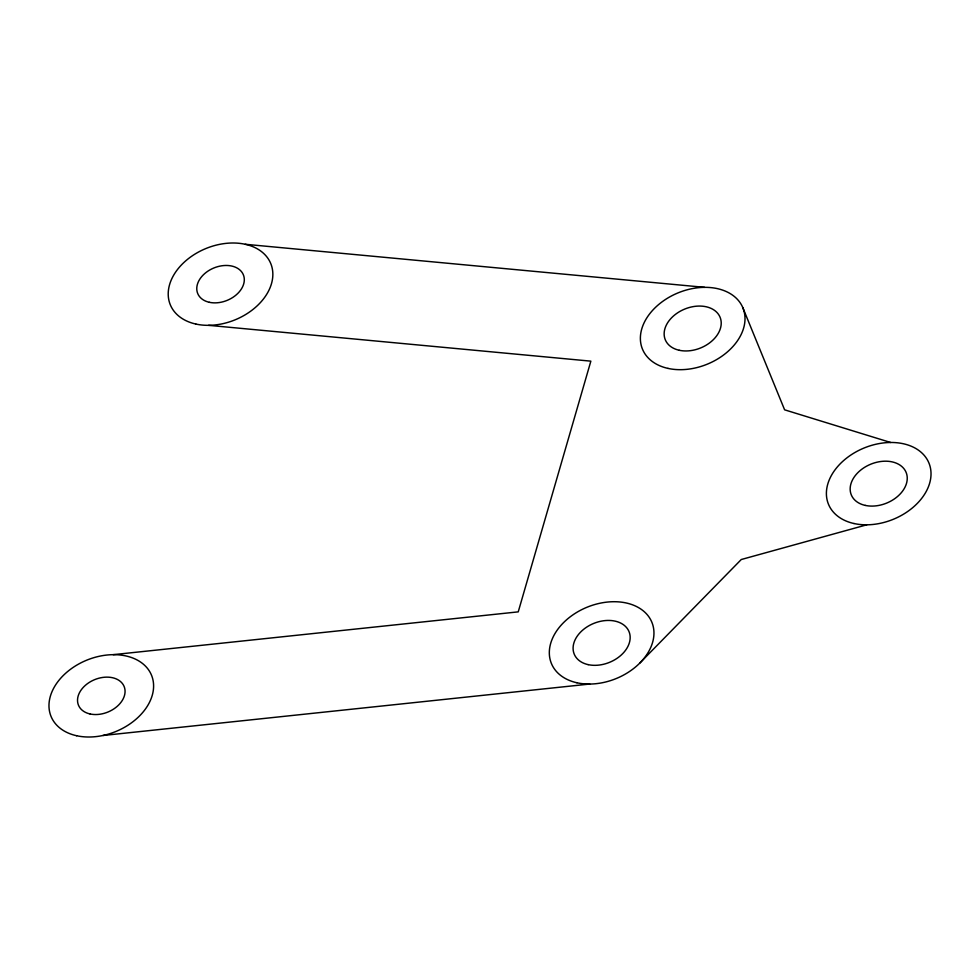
<?xml version="1.0" encoding="UTF-8"?>
<svg xmlns="http://www.w3.org/2000/svg" width="980" height="980" viewBox="0 0 980 980"><rect width="100%" height="100%" fill="white"/><g stroke="black" fill="none" stroke-linecap="round" stroke-linejoin="round"><path stroke-width="1.47" d="M639.793 663.068L741.26 559.519L866.786 524.815M113.215 654.664L518.236 611.863L590.854 361.155L208.605 325.336M102.961 735.49L589.715 684.052M245.233 244.277L704.608 287.336M890.636 442.482L784.613 409.824L742.767 307.536M865.23 505.398A29.621 21.009 -22.3 0 0 907.235 477.591A29.621 21.009 -22.3 0 0 863.662 467.938A29.621 21.009 -22.3 0 0 865.23 505.398M854.009 523.528A54.292 38.526 -22.3 0 0 931 472.556A54.292 38.526 -22.3 0 0 851.118 454.855A54.292 38.526 -22.3 0 0 854.009 523.528M588.159 664.636A29.621 21.009 -22.3 0 0 630.152 636.829A29.621 21.009 -22.3 0 0 586.591 627.176A29.621 21.009 -22.3 0 0 588.159 664.636M679.214 350.264A29.621 21.009 -22.3 0 0 721.207 322.457A29.621 21.009 -22.3 0 0 677.645 312.804A29.621 21.009 -22.3 0 0 679.214 350.264M576.926 682.766A54.292 38.526 -22.3 0 0 653.93 631.794A54.292 38.526 -22.3 0 0 574.047 614.093A54.292 38.526 -22.3 0 0 576.926 682.766M667.98 368.394A54.292 38.526 -22.3 0 0 744.984 317.422A54.292 38.526 -22.3 0 0 665.102 299.721A54.292 38.526 -22.3 0 0 667.98 368.394M90.062 713.967A24.684 17.518 -22.3 0 0 125.06 690.802A24.684 17.518 -22.3 0 0 88.751 682.754A24.684 17.518 -22.3 0 0 90.062 713.967M209.304 302.293A24.684 17.518 -22.3 0 0 244.302 279.116A24.684 17.518 -22.3 0 0 207.993 271.08A24.684 17.518 -22.3 0 0 209.304 302.293M195.829 324.049A54.292 38.526 -22.3 0 0 272.82 273.077A54.292 38.526 -22.3 0 0 192.938 255.376A54.292 38.526 -22.3 0 0 195.829 324.049M76.587 735.723A54.292 38.526 -22.3 0 0 153.578 684.751A54.292 38.526 -22.3 0 0 73.696 667.049A54.292 38.526 -22.3 0 0 76.587 735.723"/></g></svg>
